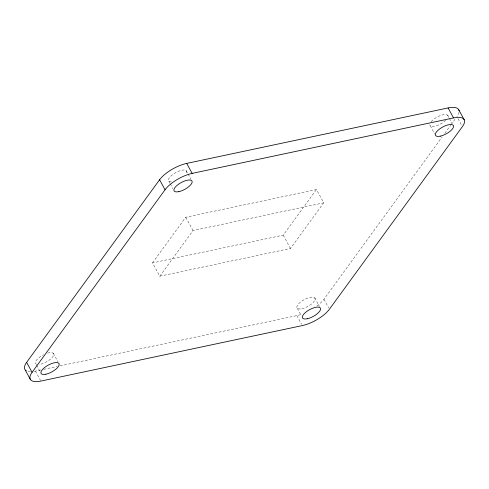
<?xml version="1.0" encoding="UTF-8"?>
<svg xmlns="http://www.w3.org/2000/svg" width="489" height="489" viewBox="0 0 489 489"><rect width="100%" height="100%" fill="white"/><g stroke="black" fill="none" stroke-linecap="round" stroke-linejoin="round"><path stroke-width="0.37" stroke-dasharray="2.44 1.83" d="M152.513 262.893L185.753 217.25L316.456 189.512L323.736 202.819L290.497 248.461L159.799 276.199L152.513 262.893L283.21 235.154L316.456 189.512M159.799 276.199L193.039 230.557L323.736 202.819M316.976 306.028A22.512 8.472 -28.7 0 0 323.956 299.237L442.099 137.024M444.794 133.32L450.632 125.306M451.084 124.689L455.577 118.521M34.285 371.31A22.512 8.472 -28.7 0 0 35.44 371.09L40.673 369.977M43.655 369.342L57.103 366.493M60.092 365.858L296.841 315.607A22.512 8.472 -28.7 0 0 301.805 314.189M458.016 118.668L461.659 125.318M447.667 115.221L449.122 117.886M449.489 118.552L452.038 123.21M430.234 125.746L434.611 133.729M323.956 299.237L328.694 307.887M283.21 235.154L290.497 248.461M314.696 297.795L319.433 306.444M297.269 308.314L301.279 315.631M296.841 315.607L301.579 324.256M186.266 170.704L187.721 173.369M188.088 174.029L191.003 179.353M168.839 181.223L169.927 183.222M170.294 183.888L172.843 188.546M185.753 217.25L193.039 230.557M53.301 353.278L58.032 361.927M36.596 365.124L40.239 371.781M35.44 371.09L40.544 380.405M459.055 112.158A22.512 8.472 -28.7 0 1 456.922 116.669M30.465 371.652A22.512 8.472 -28.7 0 1 27.684 371.316M431.176 121.712A10.232 3.851 -28.7 0 1 442.38 114.952A10.232 3.851 -28.7 0 1 447.918 117.329M445.766 120.288A10.232 3.851 -28.7 0 1 435.901 125.911A10.232 3.851 -28.7 0 1 429.8 124.836M171.425 181.926A10.232 3.851 -28.7 0 1 170.227 176.682A10.232 3.851 -28.7 0 1 182.403 170.129A10.232 3.851 -28.7 0 1 185.722 174.231M47.635 353.107A10.232 3.851 -28.7 0 1 52.659 356.927A10.232 3.851 -28.7 0 1 39.071 364.458M36.901 364.342A10.232 3.851 -28.7 0 1 43.503 354.751M301.829 308.761A10.232 3.851 -28.7 0 0 315.136 298.7A10.232 3.851 -28.7 0 0 300.986 301.701A10.232 3.851 -28.7 0 0 301.829 308.761"/><path stroke-width="0.73" d="M30.226 379.183L24.762 369.201A22.512 8.472 -28.7 0 1 26.614 362.349L159.579 179.781A22.512 8.472 -28.7 0 1 186.694 163.412L448.095 107.935A22.512 8.472 -28.7 0 1 459.085 110.905M32.078 372.331L165.044 189.763A22.512 8.472 -28.7 0 1 192.159 173.393L453.56 117.91A22.512 8.472 -28.7 0 1 462.386 126.651L329.421 309.219A22.512 8.472 -28.7 0 1 302.306 325.588L40.905 381.065A22.512 8.472 -28.7 0 1 32.078 372.331L26.614 362.349M458.774 109.817L464.238 119.799M448.095 107.935L453.56 117.91M186.694 163.412L192.159 173.393M159.579 179.781L165.044 189.763M26.394 370.815A22.512 8.472 -28.7 0 1 25.41 370.106M440.259 136.168A10.232 3.851 -28.7 0 0 453.566 126.107A10.232 3.851 -28.7 0 0 439.422 129.114A10.232 3.851 -28.7 0 0 440.259 136.168M307.294 318.742A10.232 3.851 -28.7 0 0 320.601 308.681A10.232 3.851 -28.7 0 0 306.45 311.682A10.232 3.851 -28.7 0 0 307.294 318.742M178.858 191.651A10.232 3.851 -28.7 0 0 192.165 181.59A10.232 3.851 -28.7 0 0 178.02 184.597A10.232 3.851 -28.7 0 0 178.858 191.651M45.893 374.219A10.232 3.851 -28.7 0 0 59.2 364.164A10.232 3.851 -28.7 0 0 45.049 367.166A10.232 3.851 -28.7 0 0 45.893 374.219"/></g></svg>
